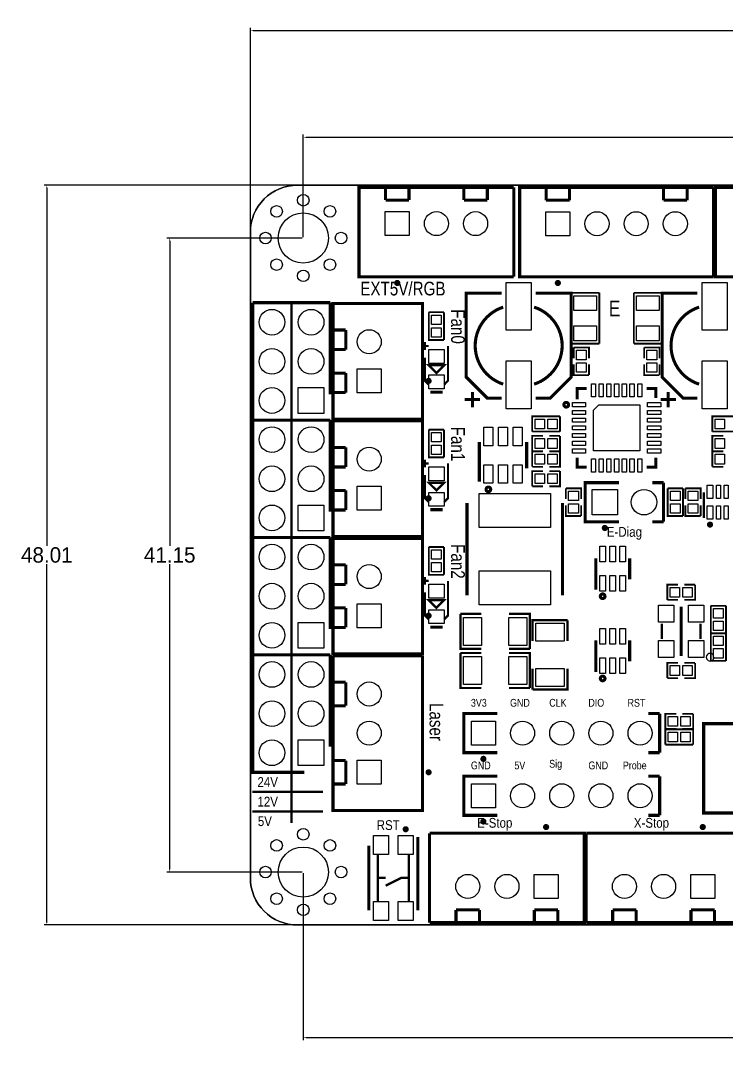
# Model space of a CAD drawing. Extents: x -24 to 87, y -10 to 57.
# Drawn here: x -24.4 to 21.4, y -10 to 56.7 of the extents above; entities that cross this region are included whole.
import ezdxf

# ---------------------------------------------------------------- set-up
doc = ezdxf.new("R2010")
doc.units = 0
doc.header["$MEASUREMENT"] = 0
doc.layers.get('0').update_dxf_attribs({"linetype": 'CONTINUOUS'})
doc.layers.get('Defpoints').update_dxf_attribs({"linetype": 'CONTINUOUS'})
doc.layers.add('ASSEMBLY', color=12, linetype='CONTINUOUS')
doc.dimstyles.get("Standard").update_dxf_attribs({"dimtxt": 0.18, "dimasz": 0.18, "dimexe": 0.18, "dimexo": 0.0625, "dimgap": 0.09, "dimtad": 0, "dimtih": 1, "dimtoh": 1, "dimzin": 0, "dimdsep": 46, "dimtxsty": 'STANDARD', "dimcen": 0.09, "dimadec": 0, "dimazin": 0, "dimtfac": 1, "dimtofl": 0, "dimtmove": 0, "dimatfit": 3, "dimfxl": 1, "dimtolj": 1, "dimtzin": 0, "dimarcsym": 0})

# ---------------------------------------------------------------- blocks, each defined once
blk = doc.blocks.new('*D9')
at = {"color": 0, "linetype": 'Continuous', "lineweight": -2}
for p, q in [((-6.096, 42.608), (-6.096, 49.263)), ((-5.916, 49.083), (25.977, 49.083)), ((62.05, 49.083), (30.157, 49.083)), ((62.23, 42.608), (62.23, 49.263))]:
    blk.add_line(p, q, dxfattribs=at)
at = {"color": 0, "linetype": 'Continuous'}
for points in [[(-5.916, 49.113), (-5.916, 49.053), (-6.096, 49.083)], [(62.05, 49.113), (62.05, 49.053), (62.23, 49.083)]]:
    blk.add_solid(points, dxfattribs=at)
at = {"layer": 'Defpoints', "color": 0, "linetype": 'Continuous'}
for p in [(-6.096, 49.083), (-6.096, 42.545), (62.23, 42.545)]:
    blk.add_point(p, dxfattribs=at)
at = {"color": 0, "linetype": 'Continuous', "insert": (28.067, 49.083), "char_height": 1, "attachment_point": 5}
blk.add_mtext('\\A1;68.33', dxfattribs=at)
blk = doc.blocks.new('*D10')
at = {"color": 0, "linetype": 'Continuous', "lineweight": -2}
for p, q in [((-9.525, 40.936), (-9.525, 56.182)), ((-9.345, 56.002), (31.551, 56.002)), ((76.294, 56.002), (35.398, 56.002)), ((76.474, 37.379), (76.474, 56.182))]:
    blk.add_line(p, q, dxfattribs=at)
at = {"color": 0, "linetype": 'Continuous'}
for points in [[(-9.345, 56.032), (-9.345, 55.972), (-9.525, 56.002)], [(76.294, 56.032), (76.294, 55.972), (76.474, 56.002)]]:
    blk.add_solid(points, dxfattribs=at)
at = {"layer": 'Defpoints', "color": 0, "linetype": 'Continuous'}
for p in [(-9.525, 56.002), (-9.525, 40.873), (76.474, 37.317)]:
    blk.add_point(p, dxfattribs=at)
at = {"color": 0, "linetype": 'Continuous', "insert": (33.475, 56.002), "char_height": 1, "attachment_point": 5}
blk.add_mtext('\\A1;86.00', dxfattribs=at)
blk = doc.blocks.new('*D11')
at = {"color": 0, "linetype": 'Continuous', "lineweight": -2}
for p, q in [((-6.159, 42.545), (-14.937, 42.545)), ((-14.757, 42.365), (-14.757, 22.561)), ((-14.757, 1.577), (-14.757, 21.381)), ((-6.159, 1.397), (-14.937, 1.397))]:
    blk.add_line(p, q, dxfattribs=at)
at = {"color": 0, "linetype": 'Continuous'}
for points in [[(-14.787, 42.365), (-14.727, 42.365), (-14.757, 42.545)], [(-14.787, 1.577), (-14.727, 1.577), (-14.757, 1.397)]]:
    blk.add_solid(points, dxfattribs=at)
at = {"layer": 'Defpoints', "color": 0, "linetype": 'Continuous'}
for p in [(-6.096, 42.545), (-14.757, 1.397), (-6.096, 1.397)]:
    blk.add_point(p, dxfattribs=at)
at = {"color": 0, "linetype": 'Continuous', "insert": (-14.757, 21.971), "char_height": 1, "attachment_point": 5}
blk.add_mtext('\\A1;41.15', dxfattribs=at)
blk = doc.blocks.new('*D12')
at = {"color": 0, "linetype": 'Continuous', "lineweight": -2}
for p, q in [((-5.056, 45.974), (-22.907, 45.974)), ((-22.727, 45.794), (-22.727, 22.561)), ((-22.727, -1.852), (-22.727, 21.381)), ((-5.466, -2.032), (-22.907, -2.032))]:
    blk.add_line(p, q, dxfattribs=at)
at = {"color": 0, "linetype": 'Continuous'}
for points in [[(-22.757, 45.794), (-22.697, 45.794), (-22.727, 45.974)], [(-22.757, -1.852), (-22.697, -1.852), (-22.727, -2.032)]]:
    blk.add_solid(points, dxfattribs=at)
at = {"layer": 'Defpoints', "color": 0, "linetype": 'Continuous'}
for p in [(-22.727, 45.974), (-4.993, 45.974), (-5.403, -2.032)]:
    blk.add_point(p, dxfattribs=at)
at = {"color": 0, "linetype": 'Continuous', "insert": (-22.727, 21.971), "char_height": 1, "attachment_point": 5}
blk.add_mtext('\\A1;48.01', dxfattribs=at)
blk = doc.blocks.new('*D14')
at = {"color": 0, "linetype": 'Continuous', "lineweight": -2}
for p, q in [((-6.096, 1.335), (-6.096, -9.509)), ((72.644, 1.335), (72.644, -9.509)), ((-5.916, -9.329), (31.184, -9.329)), ((72.464, -9.329), (35.364, -9.329))]:
    blk.add_line(p, q, dxfattribs=at)
at = {"color": 0, "linetype": 'Continuous'}
for points in [[(-5.916, -9.299), (-5.916, -9.359), (-6.096, -9.329)], [(72.464, -9.299), (72.464, -9.359), (72.644, -9.329)]]:
    blk.add_solid(points, dxfattribs=at)
at = {"layer": 'Defpoints', "color": 0, "linetype": 'Continuous'}
for p in [(-6.096, 1.397), (72.644, 1.397), (72.644, -9.329)]:
    blk.add_point(p, dxfattribs=at)
at = {"color": 0, "linetype": 'Continuous', "insert": (33.274, -9.329), "char_height": 1, "attachment_point": 5}
blk.add_mtext('\\A1;78.74', dxfattribs=at)

msp = doc.modelspace()

# ---------------------------------------------------------------- linework, layer by layer
at = {"layer": 'ASSEMBLY'}
msp.add_lwpolyline([(73.42632, 45.974), (-6.477, 45.974, 0.414214), (-9.525, 42.926), (-9.525, 1.016, 0.414214), (-6.477, -2.032), (73.42632, -2.032, 0.414214), (76.47432, 1.016), (76.47432, 42.926, 0.414214), (73.42632, 45.974)], format="xyb", dxfattribs=at)
for points in [[(76.47432, 42.926), (76.47432, 1.016, -0.414214), (73.42632, -2.032), (-6.477, -2.032, -0.414214), (-9.525, 1.016), (-9.525, 42.926, -0.414214), (-6.477, 45.974), (73.42632, 45.974, -0.414214)], [(20.53844, 15.34414, 1), (20.04156, 15.34186, 1)]]:
    msp.add_lwpolyline(points, format="xyb", close=True, dxfattribs=at)
for points, const_width in [([(0.87884, 40.02786), (-2.47904, 40.02786), (-2.47904, 45.82668), (0.87884, 45.82668)], 0.20066), ([(7.55904, 45.82668), (-1.66116, 45.82668)], 0.20066), ([(-0.762, 45.00118), (-0.762, 45.82668)], 0.20066), ([(0.762, 45.82668), (0.762, 45.00118)], 0.20066), ([(4.318, 45.00118), (4.318, 45.82668)], 0.20066), ([(5.842, 45.82668), (5.842, 45.00118)], 0.20066), ([(7.55904, 40.02786), (7.55904, 45.82668)], 0.20066), ([(11.29284, 40.02532), (7.93496, 40.02532), (7.93496, 45.82414), (11.29284, 45.82414)], 0.20066), ([(9.652, 44.99864), (9.652, 45.82414)], 0.20066), ([(11.176, 45.82414), (11.176, 44.99864)], 0.20066), ([(20.51304, 45.82414), (11.29284, 45.82414)], 0.20066), ([(17.272, 44.99864), (17.272, 45.82414)], 0.20066), ([(18.796, 45.82414), (18.796, 44.99864)], 0.20066), ([(20.51304, 40.02532), (20.51304, 45.82414)], 0.20066), ([(23.99284, 40.02786), (20.63496, 40.02786), (20.63496, 45.82668), (23.99284, 45.82668)], 0.20066), ([(0.762, 45.00118), (-0.762, 45.00118)], 0.20066), ([(5.842, 45.00118), (4.318, 45.00118)], 0.20066), ([(11.176, 44.99864), (9.652, 44.99864)], 0.20066), ([(18.796, 44.99864), (17.272, 44.99864)], 0.20066), ([(0.87884, 40.02786), (7.55904, 40.02786)], 0.20066), ([(11.29284, 40.02532), (20.51304, 40.02532)], 0.20066), ([(6.76402, 38.96106), (4.47294, 38.96106), (4.47294, 33.52038), (5.83438, 32.15894), (6.76402, 32.15894)], 0.20066), ([(8.98398, 38.96106), (11.27506, 38.96106), (11.27506, 33.52038), (9.91362, 32.15894), (8.98398, 32.15894)], 0.20066), ([(11.2776, 38.989), (13.1064, 38.989)], 0.11938), ([(11.2776, 35.687), (11.2776, 38.989)], 0.11938), ([(13.1064, 38.989), (13.1064, 35.687)], 0.11938), ([(15.3416, 38.989), (17.1704, 38.989)], 0.11938), ([(15.3416, 35.687), (15.3416, 38.989)], 0.11938), ([(19.46402, 38.96106), (17.17294, 38.96106), (17.17294, 33.52038), (18.53438, 32.15894), (19.46402, 32.15894)], 0.20066), ([(17.1704, 38.989), (17.1704, 35.687)], 0.11938), ([(-4.34848, 38.35146), (-9.36752, 38.35146)], 0.20066), ([(-9.36752, 38.35146), (-9.36752, 30.73146), (-6.0198, 30.73146)], 0.20066), ([(-6.858, 38.354), (-6.858, 4.572)], 0.1524), ([(-4.34848, 32.40532), (-4.34848, 38.35146)], 0.20066), ([(1.63068, 34.15284), (1.63068, 38.29304), (-4.16814, 38.29304), (-4.16814, 34.15284)], 0.20066), ([(2.0447, 37.72916), (2.0447, 35.93084), (3.0353, 35.93084)], 0.11938), ([(3.0353, 37.72916), (2.0447, 37.72916)], 0.11938), ([(3.0353, 37.72916), (3.0353, 35.93084)], 0.11938), ([(-4.16814, 36.576), (-3.34264, 36.576)], 0.20066), ([(-3.34264, 36.576), (-3.34264, 35.306)], 0.20066), ([(-3.34264, 35.306), (-4.16814, 35.306)], 0.20066), ([(2.03962, 35.53714), (1.53924, 35.53714)], 0.14986), ([(1.7907, 35.28568), (1.7907, 35.78606)], 0.14986), ([(3.2893, 35.53714), (3.2893, 33.2867), (3.04038, 33.03524)], 0.14986), ([(13.1064, 35.687), (11.2776, 35.687)], 0.11938), ([(12.4333, 34.74466), (12.4333, 35.44316), (11.4427, 35.44316)], 0.11938), ([(11.4427, 34.74466), (11.4427, 35.44316)], 0.11938), ([(17.1704, 35.687), (15.3416, 35.687)], 0.11938), ([(17.0053, 34.74466), (17.0053, 35.44316), (16.0147, 35.44316)], 0.11938), ([(16.0147, 34.74466), (16.0147, 35.44316)], 0.11938), ([(2.03962, 33.03524), (1.7907, 33.2867), (1.7907, 34.7853)], 0.14986), ([(1.63068, 34.15284), (1.63068, 30.79496), (-4.16814, 30.79496), (-4.16814, 34.15284)], 0.20066), ([(2.54, 33.78708), (2.03962, 34.28492), (3.04038, 34.28492), (2.54, 33.78708)], 0.14986), ([(11.4427, 34.34334), (11.4427, 33.64484), (12.4333, 33.64484)], 0.11938), ([(12.4333, 34.34334), (12.4333, 33.64484)], 0.11938), ([(16.0147, 34.34334), (16.0147, 33.64484), (17.0053, 33.64484)], 0.11938), ([(17.0053, 34.34334), (17.0053, 33.64484)], 0.11938), ([(-4.16814, 33.782), (-3.34264, 33.782)], 0.20066), ([(-3.34264, 33.782), (-3.34264, 32.512)], 0.20066), ([(4.87426, 32.56026), (4.87426, 31.5595)], 0.20066), ([(11.55954, 32.16656), (11.67384, 32.16656), (11.67384, 32.77616), (12.28344, 32.77616)], 0.20066), ([(16.77416, 32.16656), (16.77416, 32.77616), (16.16456, 32.77616)], 0.20066), ([(17.57426, 32.56026), (17.57426, 31.5595)], 0.20066), ([(-3.34264, 32.512), (-4.16814, 32.512)], 0.20066), ([(2.93878, 32.53486), (2.14122, 32.53486)], 0.20066), ([(5.37464, 32.05988), (4.37388, 32.05988)], 0.20066), ([(18.07464, 32.05988), (17.07388, 32.05988)], 0.20066), ([(-4.34848, 30.73146), (-9.36752, 30.73146)], 0.20066), ([(-9.36752, 30.73146), (-9.36752, 23.11146), (-6.0198, 23.11146)], 0.20066), ([(-4.34848, 24.78532), (-4.34848, 30.73146)], 0.20066), ([(1.63068, 26.53284), (1.63068, 30.67304), (-4.16814, 30.67304), (-4.16814, 26.53284)], 0.20066), ([(10.55116, 30.9753), (8.75284, 30.9753), (8.75284, 29.9847)], 0.11938), ([(10.55116, 29.9847), (10.55116, 30.9753)], 0.11938), ([(22.23516, 30.9753), (20.43684, 30.9753), (20.43684, 29.9847)], 0.11938), ([(2.0447, 30.10916), (2.0447, 28.31084), (3.0353, 28.31084)], 0.11938), ([(3.0353, 30.10916), (2.0447, 30.10916)], 0.11938), ([(3.0353, 30.10916), (3.0353, 28.31084)], 0.11938), ([(10.55116, 29.9847), (8.75284, 29.9847)], 0.11938), ([(22.23516, 29.9847), (20.43684, 29.9847)], 0.11938), ([(5.32384, 26.7335), (5.32384, 29.2989)], 0.20066), ([(8.39216, 27.5971), (8.39216, 29.2989)], 0.20066), ([(9.45134, 29.7053), (8.75284, 29.7053), (8.75284, 28.7147)], 0.11938), ([(9.85266, 28.7147), (10.55116, 28.7147), (10.55116, 29.7053)], 0.11938), ([(9.85266, 29.7053), (10.55116, 29.7053)], 0.11938), ([(21.13534, 29.7053), (20.43684, 29.7053), (20.43684, 28.7147)], 0.11938), ([(-4.16814, 28.956), (-3.34264, 28.956)], 0.20066), ([(-3.34264, 28.956), (-3.34264, 27.686)], 0.20066), ([(9.45134, 28.7147), (8.75284, 28.7147)], 0.11938), ([(9.45134, 28.6893), (8.75284, 28.6893), (8.75284, 27.6987)], 0.11938), ([(9.85266, 27.6987), (10.55116, 27.6987), (10.55116, 28.6893)], 0.11938), ([(9.85266, 28.6893), (10.55116, 28.6893)], 0.11938), ([(21.13534, 28.7147), (20.43684, 28.7147)], 0.11938), ([(21.13534, 28.6893), (20.43684, 28.6893), (20.43684, 27.6987)], 0.11938), ([(2.03962, 27.91714), (1.53924, 27.91714)], 0.14986), ([(1.7907, 27.66568), (1.7907, 28.16606)], 0.14986), ([(3.2893, 27.91714), (3.2893, 25.6667), (3.04038, 25.41524)], 0.14986), ([(11.67384, 28.28544), (11.67384, 27.67584), (12.28344, 27.67584)], 0.20066), ([(16.77416, 28.28544), (16.77416, 27.67584), (16.16456, 27.67584)], 0.20066), ([(-3.34264, 27.686), (-4.16814, 27.686)], 0.20066), ([(9.45134, 27.6987), (8.75284, 27.6987)], 0.11938), ([(9.45134, 27.4193), (8.75284, 27.4193), (8.75284, 26.4287)], 0.11938), ([(9.85266, 26.4287), (10.55116, 26.4287), (10.55116, 27.4193)], 0.11938), ([(9.85266, 27.4193), (10.55116, 27.4193)], 0.11938), ([(21.13534, 27.6987), (20.43684, 27.6987)], 0.11938), ([(2.03962, 25.41524), (1.7907, 25.6667), (1.7907, 27.1653)], 0.14986), ([(2.54, 26.16708), (2.03962, 26.66492), (3.04038, 26.66492), (2.54, 26.16708)], 0.14986), ([(14.36878, 24.13), (12.18946, 24.13), (12.18946, 26.67), (14.36878, 26.67)], 0.20066), ([(17.26946, 26.67), (16.54048, 26.67)], 0.20066), ([(17.26946, 24.13), (17.26946, 26.67)], 0.20066), ([(1.63068, 26.53284), (1.63068, 23.17496), (-4.16814, 23.17496), (-4.16814, 26.53284)], 0.20066), ([(-4.16814, 26.162), (-3.34264, 26.162)], 0.20066), ([(-3.34264, 26.162), (-3.34264, 24.892)], 0.20066), ([(9.45134, 26.4287), (8.75284, 26.4287)], 0.11938), ([(11.9253, 25.60066), (11.9253, 26.29916), (10.9347, 26.29916)], 0.11938), ([(10.9347, 25.60066), (10.9347, 26.29916)], 0.11938), ([(17.5387, 26.29916), (17.5387, 24.50084), (18.5293, 24.50084)], 0.11938), ([(18.5293, 26.29916), (17.5387, 26.29916)], 0.11938), ([(18.5293, 26.29916), (18.5293, 24.50084)], 0.11938), ([(19.6723, 25.60066), (19.6723, 26.29916), (18.6817, 26.29916)], 0.11938), ([(18.6817, 25.60066), (18.6817, 26.29916)], 0.11938), ([(19.87804, 24.36876), (19.87804, 26.05024)], 0.14986), ([(4.5212, 19.35226), (4.5212, 25.35174)], 0.20066), ([(10.7188, 19.35226), (10.7188, 25.35174)], 0.20066), ([(-3.34264, 24.892), (-4.16814, 24.892)], 0.20066), ([(2.93878, 24.91486), (2.14122, 24.91486)], 0.20066), ([(10.9347, 25.19934), (10.9347, 24.50084), (11.9253, 24.50084)], 0.11938), ([(11.9253, 25.19934), (11.9253, 24.50084)], 0.11938), ([(18.6817, 25.19934), (18.6817, 24.50084), (19.6723, 24.50084)], 0.11938), ([(19.6723, 25.19934), (19.6723, 24.50084)], 0.11938), ([(16.54048, 24.13), (17.26946, 24.13)], 0.20066), ([(-4.34848, 23.11146), (-9.36752, 23.11146)], 0.20066), ([(-9.36752, 23.11146), (-9.36752, 15.49146), (-6.0198, 15.49146)], 0.20066), ([(-4.34848, 17.16532), (-4.34848, 23.11146)], 0.20066), ([(1.63068, 18.91284), (1.63068, 23.05304), (-4.16814, 23.05304), (-4.16814, 18.91284)], 0.20066), ([(2.0447, 22.48916), (2.0447, 20.69084), (3.0353, 20.69084)], 0.11938), ([(3.0353, 22.48916), (2.0447, 22.48916)], 0.11938), ([(3.0353, 22.48916), (3.0353, 20.69084)], 0.11938), ([(-4.16814, 21.336), (-3.34264, 21.336)], 0.20066), ([(-3.34264, 21.336), (-3.34264, 20.066)], 0.20066), ([(12.87018, 19.71802), (12.87018, 21.76272)], 0.20066), ([(15.06982, 20.40128), (15.06982, 21.76272)], 0.20066), ([(-3.34264, 20.066), (-4.16814, 20.066)], 0.20066), ([(2.03962, 20.29714), (1.53924, 20.29714)], 0.14986), ([(1.7907, 20.04568), (1.7907, 20.54606)], 0.14986), ([(3.2893, 20.29714), (3.2893, 18.0467), (3.04038, 17.79524)], 0.14986), ([(18.21434, 20.0533), (17.51584, 20.0533), (17.51584, 19.0627)], 0.11938), ([(18.61566, 19.0627), (19.31416, 19.0627), (19.31416, 20.0533)], 0.11938), ([(18.61566, 20.0533), (19.31416, 20.0533)], 0.11938), ([(2.03962, 17.79524), (1.7907, 18.0467), (1.7907, 19.5453)], 0.14986), ([(1.63068, 18.91284), (1.63068, 15.55496), (-4.16814, 15.55496), (-4.16814, 18.91284)], 0.20066), ([(2.54, 18.54708), (2.03962, 19.04492), (3.04038, 19.04492), (2.54, 18.54708)], 0.14986), ([(18.21434, 19.0627), (17.51584, 19.0627)], 0.11938), ([(18.415, 18.6182), (18.415, 15.4178)], 0.20066), ([(20.3327, 18.67916), (20.3327, 16.88084), (21.3233, 16.88084)], 0.11938), ([(21.3233, 18.67916), (20.3327, 18.67916)], 0.11938), ([(21.3233, 18.67916), (21.3233, 16.88084)], 0.11938), ([(-4.16814, 18.542), (-3.34264, 18.542)], 0.20066), ([(-3.34264, 18.542), (-3.34264, 17.272)], 0.20066), ([(5.45084, 15.88262), (4.09956, 15.88262), (4.09956, 18.15338)], 0.14986), ([(5.45084, 18.15338), (4.09956, 18.15338)], 0.14986), ([(7.24916, 18.15338), (8.60044, 18.15338), (8.60044, 15.88262)], 0.14986), ([(-3.34264, 17.272), (-4.16814, 17.272)], 0.20066), ([(2.93878, 17.29486), (2.14122, 17.29486)], 0.20066), ([(8.77062, 16.39316), (8.77062, 17.74444), (11.04138, 17.74444)], 0.14986), ([(11.04138, 16.39316), (11.04138, 17.74444)], 0.14986), ([(17.16532, 16.51762), (17.16532, 17.51838)], 0.14986), ([(19.66468, 16.51762), (19.66468, 17.51838)], 0.14986), ([(20.3327, 16.90116), (20.3327, 15.10284), (21.3233, 15.10284)], 0.11938), ([(21.3233, 16.90116), (20.3327, 16.90116)], 0.11938), ([(21.3233, 16.90116), (21.3233, 15.10284)], 0.11938), ([(12.87018, 14.38402), (12.87018, 16.42872)], 0.20066), ([(15.06982, 15.06728), (15.06982, 16.42872)], 0.20066), ([(-4.34848, 15.49146), (-9.36752, 15.49146)], 0.20066), ([(-9.36752, 15.49146), (-9.36752, 7.87146), (-6.0198, 7.87146)], 0.20066), ([(-4.34848, 9.54532), (-4.34848, 15.49146)], 0.20066), ([(-4.16814, 15.43304), (-4.16814, 6.21284)], 0.20066), ([(1.63068, 15.43304), (-4.16814, 15.43304)], 0.20066), ([(1.63068, 8.75284), (1.63068, 15.43304)], 0.20066), ([(5.45084, 13.34262), (4.09956, 13.34262), (4.09956, 15.61338)], 0.14986), ([(5.45084, 15.61338), (4.09956, 15.61338)], 0.14986), ([(7.24916, 15.88262), (8.60044, 15.88262)], 0.14986), ([(7.24916, 15.61338), (8.60044, 15.61338), (8.60044, 13.34262)], 0.14986), ([(11.04138, 14.59484), (11.04138, 13.24356), (8.77062, 13.24356)], 0.14986), ([(8.77062, 14.59484), (8.77062, 13.24356)], 0.14986), ([(18.21434, 14.9733), (17.51584, 14.9733), (17.51584, 13.9827)], 0.11938), ([(18.61566, 13.9827), (19.31416, 13.9827), (19.31416, 14.9733)], 0.11938), ([(18.61566, 14.9733), (19.31416, 14.9733)], 0.11938), ([(18.21434, 13.9827), (17.51584, 13.9827)], 0.11938), ([(-4.16814, 13.716), (-3.34264, 13.716)], 0.20066), ([(-3.34264, 13.716), (-3.34264, 12.192)], 0.20066), ([(7.24916, 13.34262), (8.60044, 13.34262)], 0.14986), ([(-3.34264, 12.192), (-4.16814, 12.192)], 0.20066), ([(6.49478, 9.144), (4.31546, 9.144), (4.31546, 11.684), (6.49478, 11.684)], 0.20066), ([(17.01546, 11.684), (16.28648, 11.684)], 0.20066), ([(17.01546, 9.144), (17.01546, 11.684)], 0.20066), ([(18.08734, 11.6713), (17.38884, 11.6713), (17.38884, 10.6807)], 0.11938), ([(18.48866, 10.6807), (19.18716, 10.6807), (19.18716, 11.6713)], 0.11938), ([(18.48866, 11.6713), (19.18716, 11.6713)], 0.11938), ([(18.08734, 10.6807), (17.38884, 10.6807)], 0.11938), ([(19.18716, 10.6553), (17.38884, 10.6553), (17.38884, 9.6647)], 0.11938), ([(19.18716, 9.6647), (19.18716, 10.6553)], 0.11938), ([(24.01316, 11.02868), (19.87296, 11.02868), (19.87296, 5.22986), (24.01316, 5.22986)], 0.20066), ([(19.18716, 9.6647), (17.38884, 9.6647)], 0.11938), ([(1.63068, 8.75284), (1.63068, 5.39496), (-4.16814, 5.39496), (-4.16814, 8.75284)], 0.20066), ([(-4.16814, 8.636), (-3.34264, 8.636)], 0.20066), ([(-3.34264, 8.636), (-3.34264, 7.112)], 0.20066), ([(16.28648, 9.144), (17.01546, 9.144)], 0.20066), ([(6.49478, 5.08), (4.31546, 5.08), (4.31546, 7.62), (6.49478, 7.62)], 0.20066), ([(17.01546, 7.62), (16.28648, 7.62)], 0.20066), ([(17.01546, 5.08), (17.01546, 7.62)], 0.20066), ([(-9.398, 6.604), (-4.826, 6.604)], 0.1524), ([(-3.34264, 7.112), (-4.16814, 7.112)], 0.20066), ([(-9.398, 5.334), (-4.826, 5.334)], 0.1524), ([(16.28648, 5.08), (17.01546, 5.08)], 0.20066), ([(8.77316, 3.91668), (2.09296, 3.91668)], 0.20066), ([(2.09296, 3.91668), (2.09296, -1.88214)], 0.20066), ([(8.77316, 3.91668), (12.13104, 3.91668), (12.13104, -1.88214), (8.77316, -1.88214)], 0.20066), ([(18.93316, 3.91668), (12.25296, 3.91668)], 0.20066), ([(12.25296, 3.91668), (12.25296, -1.88214)], 0.20066), ([(18.93316, 3.91668), (22.29104, 3.91668), (22.29104, -1.88214), (18.93316, -1.88214)], 0.20066), ([(1.33096, 3.67538), (1.33096, -1.08458)], 0.20066), ([(-1.83896, 3.11658), (-1.83896, -1.08458)], 0.20066), ([(-1.25476, -0.48514), (-1.25476, 2.51714)], 0.14986), ([(0.74676, -0.48514), (0.74676, 2.51714)], 0.14986), ([(-1.25476, 1.016), (-0.75438, 1.016)], 0.14986), ([(0.74676, 1.016), (0.24638, 1.016), (-0.75438, 0.51562)], 0.14986), ([(3.81, -1.88214), (3.81, -1.05664)], 0.20066), ([(3.81, -1.05664), (5.334, -1.05664)], 0.20066), ([(5.334, -1.05664), (5.334, -1.88214)], 0.20066), ([(8.89, -1.88214), (8.89, -1.05664)], 0.20066), ([(8.89, -1.05664), (10.414, -1.05664)], 0.20066), ([(10.414, -1.05664), (10.414, -1.88214)], 0.20066), ([(13.97, -1.88214), (13.97, -1.05664)], 0.20066), ([(13.97, -1.05664), (15.494, -1.05664)], 0.20066), ([(15.494, -1.05664), (15.494, -1.88214)], 0.20066), ([(19.05, -1.88214), (19.05, -1.05664)], 0.20066), ([(19.05, -1.05664), (20.574, -1.05664)], 0.20066), ([(20.574, -1.05664), (20.574, -1.88214)], 0.20066), ([(2.09296, -1.88214), (11.31316, -1.88214)], 0.20066), ([(12.25296, -1.88214), (21.47316, -1.88214)], 0.20066)]:
    msp.add_lwpolyline(points, dxfattribs=dict(at, const_width=const_width))
for points in [[(0.77978, 42.6974), (-0.77978, 42.6974), (-0.77978, 44.25696), (0.77978, 44.25696)], [(11.19378, 42.69486), (9.63422, 42.69486), (9.63422, 44.25442), (11.19378, 44.25442)], [(8.68426, 36.55568), (7.06374, 36.55568), (7.06374, 39.65448), (8.68426, 39.65448)], [(21.38426, 36.55568), (19.76374, 36.55568), (19.76374, 39.65448), (21.38426, 39.65448)], [(12.92733, 37.83838), (11.45667, 37.83838), (11.45667, 38.7985), (12.92733, 38.7985)], [(16.99133, 37.83838), (15.52067, 37.83838), (15.52067, 38.7985), (16.99133, 38.7985)], [(2.85496, 36.93414), (2.22504, 36.93414), (2.22504, 37.54374), (2.85496, 37.54374)], [(2.85496, 36.11626), (2.22504, 36.11626), (2.22504, 36.72586), (2.85496, 36.72586)], [(12.92733, 35.8775), (11.45667, 35.8775), (11.45667, 36.83762), (12.92733, 36.83762)], [(16.99133, 35.8775), (15.52067, 35.8775), (15.52067, 36.83762), (16.99133, 36.83762)], [(2.03962, 35.31108), (3.04038, 35.31108), (3.04038, 34.41192), (2.03962, 34.41192)], [(12.25296, 34.64814), (11.62304, 34.64814), (11.62304, 35.25774), (12.25296, 35.25774)], [(16.82496, 34.64814), (16.19504, 34.64814), (16.19504, 35.25774), (16.82496, 35.25774)], [(-1.03886, 34.05378), (-1.03886, 32.49422), (-2.59842, 32.49422), (-2.59842, 34.05378)], [(8.68426, 31.46552), (7.06374, 31.46552), (7.06374, 34.56432), (8.68426, 34.56432)], [(12.25296, 33.83026), (11.62304, 33.83026), (11.62304, 34.43986), (12.25296, 34.43986)], [(16.82496, 33.83026), (16.19504, 33.83026), (16.19504, 34.43986), (16.82496, 34.43986)], [(21.38426, 31.46552), (19.76374, 31.46552), (19.76374, 34.56432), (21.38426, 34.56432)], [(3.04038, 32.76092), (2.03962, 32.76092), (2.03962, 33.66008), (3.04038, 33.66008)], [(-4.75361, 31.16707), (-6.42239, 31.16707), (-6.42239, 32.83585), (-4.75361, 32.83585)], [(12.58824, 33.09239), (12.85748, 33.09239), (12.85748, 32.23133), (12.58824, 32.23133)], [(13.08862, 33.09239), (13.35786, 33.09239), (13.35786, 32.23133), (13.08862, 32.23133)], [(13.589, 33.09239), (13.85824, 33.09239), (13.85824, 32.23133), (13.589, 32.23133)], [(14.08938, 33.09239), (14.35862, 33.09239), (14.35862, 32.23133), (14.08938, 32.23133)], [(14.58976, 33.09239), (14.859, 33.09239), (14.859, 32.23133), (14.58976, 32.23133)], [(15.09014, 33.09239), (15.35938, 33.09239), (15.35938, 32.23133), (15.09014, 32.23133)], [(15.59052, 33.09239), (15.85976, 33.09239), (15.85976, 32.23133), (15.59052, 32.23133)], [(11.35634, 31.59252), (11.35634, 31.86176), (12.2174, 31.86176), (12.2174, 31.59252)], [(11.35634, 31.09214), (11.35634, 31.36138), (12.2174, 31.36138), (12.2174, 31.09214)], [(12.72286, 28.72486), (12.72286, 31.37662), (13.07338, 31.72714), (15.72514, 31.72714), (15.72514, 28.72486)], [(16.22806, 31.59252), (16.22806, 31.86176), (17.08912, 31.86176), (17.08912, 31.59252)], [(16.22806, 31.09214), (16.22806, 31.36138), (17.08912, 31.36138), (17.08912, 31.09214)], [(8.93826, 30.16504), (8.93826, 30.79496), (9.54786, 30.79496), (9.54786, 30.16504)], [(9.75614, 30.16504), (9.75614, 30.79496), (10.36574, 30.79496), (10.36574, 30.16504)], [(11.35634, 30.59176), (11.35634, 30.861), (12.2174, 30.861), (12.2174, 30.59176)], [(16.22806, 30.59176), (16.22806, 30.861), (17.08912, 30.861), (17.08912, 30.59176)], [(20.62226, 30.16504), (20.62226, 30.79496), (21.23186, 30.79496), (21.23186, 30.16504)], [(6.19252, 29.06268), (5.62356, 29.06268), (5.62356, 30.26156), (6.19252, 30.26156)], [(7.14248, 29.06268), (6.57352, 29.06268), (6.57352, 30.26156), (7.14248, 30.26156)], [(8.09244, 29.06268), (7.52348, 29.06268), (7.52348, 30.26156), (8.09244, 30.26156)], [(11.35634, 30.09138), (11.35634, 30.36062), (12.2174, 30.36062), (12.2174, 30.09138)], [(16.22806, 30.09138), (16.22806, 30.36062), (17.08912, 30.36062), (17.08912, 30.09138)], [(2.85496, 29.31414), (2.22504, 29.31414), (2.22504, 29.92374), (2.85496, 29.92374)], [(8.93826, 28.89504), (8.93826, 29.52496), (9.54786, 29.52496), (9.54786, 28.89504)], [(9.75614, 28.89504), (9.75614, 29.52496), (10.36574, 29.52496), (10.36574, 28.89504)], [(11.35634, 29.591), (11.35634, 29.86024), (12.2174, 29.86024), (12.2174, 29.591)], [(11.35634, 29.09062), (11.35634, 29.35986), (12.2174, 29.35986), (12.2174, 29.09062)], [(16.22806, 29.591), (16.22806, 29.86024), (17.08912, 29.86024), (17.08912, 29.591)], [(16.22806, 29.09062), (16.22806, 29.35986), (17.08912, 29.35986), (17.08912, 29.09062)], [(20.62226, 28.89504), (20.62226, 29.52496), (21.23186, 29.52496), (21.23186, 28.89504)], [(2.85496, 28.49626), (2.22504, 28.49626), (2.22504, 29.10586), (2.85496, 29.10586)], [(11.35634, 28.59024), (11.35634, 28.85948), (12.2174, 28.85948), (12.2174, 28.59024)], [(16.22806, 28.59024), (16.22806, 28.85948), (17.08912, 28.85948), (17.08912, 28.59024)], [(8.93826, 27.87904), (8.93826, 28.50896), (9.54786, 28.50896), (9.54786, 27.87904)], [(9.75614, 27.87904), (9.75614, 28.50896), (10.36574, 28.50896), (10.36574, 27.87904)], [(12.58824, 28.22067), (12.85748, 28.22067), (12.85748, 27.35961), (12.58824, 27.35961)], [(13.08862, 28.22067), (13.35786, 28.22067), (13.35786, 27.35961), (13.08862, 27.35961)], [(13.589, 28.22067), (13.85824, 28.22067), (13.85824, 27.35961), (13.589, 27.35961)], [(14.08938, 28.22067), (14.35862, 28.22067), (14.35862, 27.35961), (14.08938, 27.35961)], [(14.58976, 28.22067), (14.859, 28.22067), (14.859, 27.35961), (14.58976, 27.35961)], [(15.09014, 28.22067), (15.35938, 28.22067), (15.35938, 27.35961), (15.09014, 27.35961)], [(15.59052, 28.22067), (15.85976, 28.22067), (15.85976, 27.35961), (15.59052, 27.35961)], [(20.62226, 27.87904), (20.62226, 28.50896), (21.23186, 28.50896), (21.23186, 27.87904)], [(2.03962, 27.69108), (3.04038, 27.69108), (3.04038, 26.79192), (2.03962, 26.79192)], [(6.19252, 26.63444), (5.62356, 26.63444), (5.62356, 27.83332), (6.19252, 27.83332)], [(7.14248, 26.63444), (6.57352, 26.63444), (6.57352, 27.83332), (7.14248, 27.83332)], [(8.09244, 26.63444), (7.52348, 26.63444), (7.52348, 27.83332), (8.09244, 27.83332)], [(8.93826, 26.60904), (8.93826, 27.23896), (9.54786, 27.23896), (9.54786, 26.60904)], [(9.75614, 26.60904), (9.75614, 27.23896), (10.36574, 27.23896), (10.36574, 26.60904)], [(-1.03886, 26.43378), (-1.03886, 24.87422), (-2.59842, 24.87422), (-2.59842, 26.43378)], [(3.04038, 25.14092), (2.03962, 25.14092), (2.03962, 26.04008), (3.04038, 26.04008)], [(11.11504, 26.11374), (11.74496, 26.11374), (11.74496, 25.50414), (11.11504, 25.50414)], [(14.28496, 24.5745), (12.63396, 24.5745), (12.63396, 26.2255), (14.28496, 26.2255)], [(18.34896, 25.50414), (17.71904, 25.50414), (17.71904, 26.11374), (18.34896, 26.11374)], [(18.86204, 26.11374), (19.49196, 26.11374), (19.49196, 25.50414), (18.86204, 25.50414)], [(20.46224, 25.64511), (20.10156, 25.64511), (20.10156, 26.50617), (20.46224, 26.50617)], [(20.96262, 25.64511), (20.70354, 25.64511), (20.70354, 26.50617), (20.96262, 26.50617)], [(21.46046, 25.64511), (21.20138, 25.64511), (21.20138, 26.50617), (21.46046, 26.50617)], [(5.30479, 25.96134), (9.93521, 25.96134), (9.93521, 23.7617), (5.30479, 23.7617)], [(-4.75361, 23.54707), (-6.42239, 23.54707), (-6.42239, 25.21585), (-4.75361, 25.21585)], [(11.11504, 25.29586), (11.74496, 25.29586), (11.74496, 24.68626), (11.11504, 24.68626)], [(18.34896, 24.68626), (17.71904, 24.68626), (17.71904, 25.29586), (18.34896, 25.29586)], [(18.86204, 25.29586), (19.49196, 25.29586), (19.49196, 24.68626), (18.86204, 24.68626)], [(20.46224, 24.29383), (20.10156, 24.29383), (20.10156, 25.15489), (20.46224, 25.15489)], [(20.96262, 24.29383), (20.70354, 24.29383), (20.70354, 25.15489), (20.96262, 25.15489)], [(21.46046, 24.29383), (21.20138, 24.29383), (21.20138, 25.15489), (21.46046, 25.15489)], [(2.85496, 21.69414), (2.22504, 21.69414), (2.22504, 22.30374), (2.85496, 22.30374)], [(13.51026, 21.5265), (13.12926, 21.5265), (13.12926, 22.54758), (13.51026, 22.54758)], [(14.1605, 21.5265), (13.7795, 21.5265), (13.7795, 22.54758), (14.1605, 22.54758)], [(14.81074, 21.5265), (14.42974, 21.5265), (14.42974, 22.54758), (14.81074, 22.54758)], [(2.85496, 20.87626), (2.22504, 20.87626), (2.22504, 21.48586), (2.85496, 21.48586)], [(5.30479, 20.9423), (9.93521, 20.9423), (9.93521, 18.74266), (5.30479, 18.74266)], [(2.03962, 20.07108), (3.04038, 20.07108), (3.04038, 19.17192), (2.03962, 19.17192)], [(13.51026, 19.61642), (13.12926, 19.61642), (13.12926, 20.6375), (13.51026, 20.6375)], [(14.1605, 19.61642), (13.7795, 19.61642), (13.7795, 20.6375), (14.1605, 20.6375)], [(14.81074, 19.61642), (14.42974, 19.61642), (14.42974, 20.6375), (14.81074, 20.6375)], [(17.70126, 19.24304), (17.70126, 19.87296), (18.31086, 19.87296), (18.31086, 19.24304)], [(18.51914, 19.24304), (18.51914, 19.87296), (19.12874, 19.87296), (19.12874, 19.24304)], [(-1.03886, 18.81378), (-1.03886, 17.25422), (-2.59842, 17.25422), (-2.59842, 18.81378)], [(16.93926, 17.61744), (16.93926, 18.71726), (17.94002, 18.71726), (17.94002, 17.61744)], [(19.89074, 18.71853), (19.89074, 17.61871), (18.88998, 17.61871), (18.88998, 18.71853)], [(3.04038, 17.52092), (2.03962, 17.52092), (2.03962, 18.42008), (3.04038, 18.42008)], [(21.14296, 17.88414), (20.51304, 17.88414), (20.51304, 18.49374), (21.14296, 18.49374)], [(-4.75361, 15.92707), (-6.42239, 15.92707), (-6.42239, 17.59585), (-4.75361, 17.59585)], [(5.45465, 17.92859), (5.45465, 16.10741), (4.29387, 16.10741), (4.29387, 17.92859)], [(8.40613, 17.92859), (8.40613, 16.10741), (7.24535, 16.10741), (7.24535, 17.92859)], [(8.99541, 17.55013), (10.81659, 17.55013), (10.81659, 16.38935), (8.99541, 16.38935)], [(21.14296, 17.06626), (20.51304, 17.06626), (20.51304, 17.67586), (21.14296, 17.67586)], [(13.51026, 16.1925), (13.12926, 16.1925), (13.12926, 17.21358), (13.51026, 17.21358)], [(14.1605, 16.1925), (13.7795, 16.1925), (13.7795, 17.21358), (14.1605, 17.21358)], [(14.81074, 16.1925), (14.42974, 16.1925), (14.42974, 17.21358), (14.81074, 17.21358)], [(21.14296, 16.10614), (20.51304, 16.10614), (20.51304, 16.71574), (21.14296, 16.71574)], [(16.93926, 15.3162), (16.93926, 16.41602), (17.94002, 16.41602), (17.94002, 15.3162)], [(19.89074, 16.41729), (19.89074, 15.31747), (18.88998, 15.31747), (18.88998, 16.41729)], [(5.45465, 15.38859), (5.45465, 13.56741), (4.29387, 13.56741), (4.29387, 15.38859)], [(8.40613, 15.38859), (8.40613, 13.56741), (7.24535, 13.56741), (7.24535, 15.38859)], [(21.14296, 15.28826), (20.51304, 15.28826), (20.51304, 15.89786), (21.14296, 15.89786)], [(13.51026, 14.28242), (13.12926, 14.28242), (13.12926, 15.3035), (13.51026, 15.3035)], [(14.1605, 14.28242), (13.7795, 14.28242), (13.7795, 15.3035), (14.1605, 15.3035)], [(14.81074, 14.28242), (14.42974, 14.28242), (14.42974, 15.3035), (14.81074, 15.3035)], [(18.31086, 14.79296), (18.31086, 14.16304), (17.70126, 14.16304), (17.70126, 14.79296)], [(19.12874, 14.79296), (19.12874, 14.16304), (18.51914, 14.16304), (18.51914, 14.79296)], [(8.99541, 14.59865), (10.81659, 14.59865), (10.81659, 13.43787), (8.99541, 13.43787)], [(17.57426, 10.86104), (17.57426, 11.49096), (18.18386, 11.49096), (18.18386, 10.86104)], [(18.39214, 10.86104), (18.39214, 11.49096), (19.00174, 11.49096), (19.00174, 10.86104)], [(6.36524, 9.63422), (4.80568, 9.63422), (4.80568, 11.19378), (6.36524, 11.19378)], [(17.57426, 9.84504), (17.57426, 10.47496), (18.18386, 10.47496), (18.18386, 9.84504)], [(18.39214, 9.84504), (18.39214, 10.47496), (19.00174, 10.47496), (19.00174, 9.84504)], [(-4.75361, 8.30707), (-6.42239, 8.30707), (-6.42239, 9.97585), (-4.75361, 9.97585)], [(-1.03886, 8.65378), (-1.03886, 7.09422), (-2.59842, 7.09422), (-2.59842, 8.65378)], [(6.36524, 5.57022), (4.80568, 5.57022), (4.80568, 7.12978), (6.36524, 7.12978)], [(-1.53924, 3.77698), (-0.56896, 3.77698), (-0.56896, 2.53746), (-1.53924, 2.53746)], [(0.06096, 3.77698), (1.03124, 3.77698), (1.03124, 2.53746), (0.06096, 2.53746)], [(8.87222, 1.24714), (10.43178, 1.24714), (10.43178, -0.31242), (8.87222, -0.31242)], [(19.03222, 1.24714), (20.59178, 1.24714), (20.59178, -0.31242), (19.03222, -0.31242)], [(-1.53924, -0.50546), (-0.56896, -0.50546), (-0.56896, -1.74498), (-1.53924, -1.74498)], [(0.06096, -0.50546), (1.03124, -0.50546), (1.03124, -1.74498), (0.06096, -1.74498)]]:
    msp.add_lwpolyline(points, close=True, dxfattribs=at)
at = {"layer": 'ASSEMBLY', "const_width": 0.20066}
for points in [[(0.09906, 39.62654, 0.993661), (-0.09906, 39.62908, 1.006379), (0.09906, 39.62654)], [(10.51306, 39.624, 0.993661), (10.31494, 39.62654, 1.006379), (10.51306, 39.624)], [(6.87324, 38.05936, 0.728195), (6.87324, 33.06064)], [(8.87476, 38.05936, -0.727603), (8.87476, 33.06064)], [(19.57324, 38.05936, 0.728195), (19.57324, 33.06064)], [(2.13106, 33.274, 1), (1.9304, 33.274, 1), (2.13106, 33.274)], [(11.10996, 31.72714, 1.000851), (10.8077, 31.7246, 0.99915), (11.10996, 31.72714)], [(6.0579, 26.23312, 0.9992), (5.75818, 26.23312, 1.000801), (6.0579, 26.23312)], [(2.13106, 25.654, 1), (1.9304, 25.654, 1), (2.13106, 25.654)], [(20.38096, 23.94458, 1.004249), (20.18284, 23.94458, 0.995769), (20.38096, 23.94458)], [(13.55852, 23.73122, 1.000505), (13.3604, 23.72868, 0.999495), (13.55852, 23.73122)], [(13.46962, 19.29638, 1.004146), (13.1699, 19.29638, 0.995871), (13.46962, 19.29638)], [(2.13106, 18.034, 1), (1.9304, 18.034, 1), (2.13106, 18.034)], [(13.46962, 13.96238, 1.004146), (13.1699, 13.96238, 0.995871), (13.46962, 13.96238)], [(5.68452, 8.74522, 1.000505), (5.4864, 8.74268, 0.999495), (5.68452, 8.74522)], [(2.12852, 7.874, 1), (1.93294, 7.874, 1), (2.12852, 7.874)], [(5.68452, 4.68122, 1.000505), (5.4864, 4.67868, 0.999495), (5.68452, 4.68122)], [(0.64516, 4.17576, 1.002426), (0.44704, 4.17576, 0.99758), (0.64516, 4.17576)], [(9.75106, 4.318, 1.006379), (9.55294, 4.31546, 0.993661), (9.75106, 4.318)], [(19.91106, 4.318, 1.006379), (19.71294, 4.31546, 0.993661), (19.91106, 4.318)]]:
    msp.add_lwpolyline(points, format="xyb", dxfattribs=at)
at = {"layer": 'ASSEMBLY'}
msp.add_lwpolyline([(71.374, -2.032), (-6.477, -2.032)], dxfattribs=at)
for centre, radius in [((-6.096, 44.9961), 0.37465), ((-7.82574, 44.27474), 0.37465), ((-6.096, 42.545), 1.6256), ((-4.36626, 44.27474), 0.37465), ((2.54, 43.47718), 0.77978), ((5.08, 43.47718), 0.77978), ((12.954, 43.47464), 0.77978), ((15.494, 43.47464), 0.77978), ((18.034, 43.47464), 0.77978), ((-8.5471, 42.545), 0.37465), ((-3.6449, 42.545), 0.37465), ((-7.82574, 40.81526), 0.37465), ((-4.36626, 40.81526), 0.37465), ((-6.096, 40.0939), 0.37465), ((-8.128, 37.08146), 0.83439), ((-5.588, 37.08146), 0.83439), ((-1.81864, 35.814), 0.77978), ((-8.128, 34.54146), 0.83439), ((-5.588, 34.54146), 0.83439), ((-8.128, 32.00146), 0.83439), ((-8.128, 29.46146), 0.83439), ((-5.588, 29.46146), 0.83439), ((-1.81864, 28.194), 0.77978), ((-8.128, 26.92146), 0.83439), ((-5.588, 26.92146), 0.83439), ((15.99946, 25.4), 0.8255), ((-8.128, 24.38146), 0.83439), ((-8.128, 21.84146), 0.83439), ((-5.588, 21.84146), 0.83439), ((-1.81864, 20.574), 0.77978), ((-8.128, 19.30146), 0.83439), ((-5.588, 19.30146), 0.83439), ((-8.128, 16.76146), 0.83439), ((-8.128, 14.22146), 0.83439), ((-5.588, 14.22146), 0.83439), ((-1.81864, 12.954), 0.77978), ((-8.128, 11.68146), 0.83439), ((-5.588, 11.68146), 0.83439), ((-1.81864, 10.414), 0.77978), ((8.12546, 10.414), 0.77978), ((10.66546, 10.414), 0.77978), ((13.20546, 10.414), 0.77978), ((15.74546, 10.414), 0.77978), ((-8.128, 9.14146), 0.83439), ((8.12546, 6.35), 0.77978), ((10.66546, 6.35), 0.77978), ((13.20546, 6.35), 0.77978), ((15.74546, 6.35), 0.77978), ((-6.096, 3.8481), 0.37465), ((-7.82574, 3.12674), 0.37465), ((-4.36626, 3.12674), 0.37465), ((-6.096, 1.397), 1.6256), ((-8.5471, 1.397), 0.37465), ((-3.6449, 1.397), 0.37465), ((4.572, 0.46736), 0.77978), ((7.112, 0.46736), 0.77978), ((14.732, 0.46736), 0.77978), ((17.272, 0.46736), 0.77978), ((-7.82574, -0.33274), 0.37465), ((-4.36626, -0.33274), 0.37465), ((-6.096, -1.0541), 0.37465)]:
    msp.add_circle(centre, radius, dxfattribs=at)

# ---------------------------------------------------------------- texts
for s, height, width, p in [('EXT5V/RGB', 0.889, 0.828571, (-2.4003, 38.81882)), ('E', 1.016, 0.825, (13.716, 37.465)), ('E-Diag', 0.635, 0.88, (13.589, 23.15718)), ('3V3', 0.508, 0.85, (4.7752, 12.1285)), ('GND', 0.508, 0.85, (7.3152, 12.1285)), ('CLK', 0.508, 0.85, (9.8552, 12.1285)), ('DIO', 0.508, 0.85, (12.3952, 12.1285)), ('RST', 0.508, 0.85, (14.9352, 12.1285)), ('Sig', 0.508, 0.85, (9.8552, 8.17118)), ('GND', 0.508, 0.85, (4.7752, 8.0645)), ('5V', 0.508, 0.85, (7.5946, 8.0645)), ('GND', 0.508, 0.85, (12.3952, 8.0645)), ('Probe', 0.508, 0.85, (14.6304, 8.0645)), ('24V', 0.635, 0.88, (-9.0678, 6.9215)), ('12V', 0.635, 0.88, (-9.0678, 5.6515)), ('5V', 0.635, 0.88, (-9.0424, 4.3815)), ('RST', 0.635, 0.88, (-1.3335, 4.1275)), ('E-Stop', 0.635, 0.88, (5.1816, 4.27482)), ('X-Stop', 0.635, 0.88, (15.3416, 4.27482))]:
    msp.add_text(s, height=height, dxfattribs=dict(at, width=width)).set_placement(p)
at = {"layer": 'ASSEMBLY', "width": 0.828571}
for s, p in [('Fan0', (3.4925, 37.9222)), ('Fan1', (3.4925, 30.3022)), ('Fan2', (3.4925, 22.6822)), ('Laser', (2.0955, 12.3698))]:
    msp.add_text(s, height=0.889, rotation=270, dxfattribs=at).set_placement(p)

# ---------------------------------------------------------------- dimensions: what is measured, and where the dimension line sits
at = {"linetype": 'Continuous'}
for base, p1, p2, picture, middle in [((-9.525, 56.00211), (76.47432, 37.31672), (-9.525, 40.87337), '*D10', (33.47466, 56.00211)), ((-6.096, 49.08312), (62.23, 42.545), (-6.096, 42.545), '*D9', (28.067, 49.08312)), ((72.644, -9.32858), (-6.096, 1.397), (72.644, 1.397), '*D14', (33.274, -9.32858))]:
    dim = msp.add_linear_dim(base=base, p1=p1, p2=p2, dimstyle='Standard', override={"dimtxt": 1}, dxfattribs=at)
    dim.commit()
    dim.dimension.update_dxf_attribs({"geometry": picture, "text_midpoint": middle})
dim = msp.add_linear_dim(base=(-22.72681, 45.974), p1=(-5.4033, -2.032), p2=(-4.9932, 45.974), angle=90, dimstyle='Standard', override={"dimtxt": 1}, dxfattribs=at)
dim.commit()
dim.dimension.update_dxf_attribs({"geometry": '*D12', "text_midpoint": (-22.72681, 21.971), "dimtype": 160})
dim = msp.add_linear_dim(base=(-14.75677, 1.397), p1=(-6.096, 42.545), p2=(-6.096, 1.397), angle=90, dimstyle='Standard', override={"dimtxt": 1}, dxfattribs=at)
dim.commit()
dim.dimension.update_dxf_attribs({"geometry": '*D11', "text_midpoint": (-14.75677, 21.971)})

doc.saveas('drawing.dxf')
